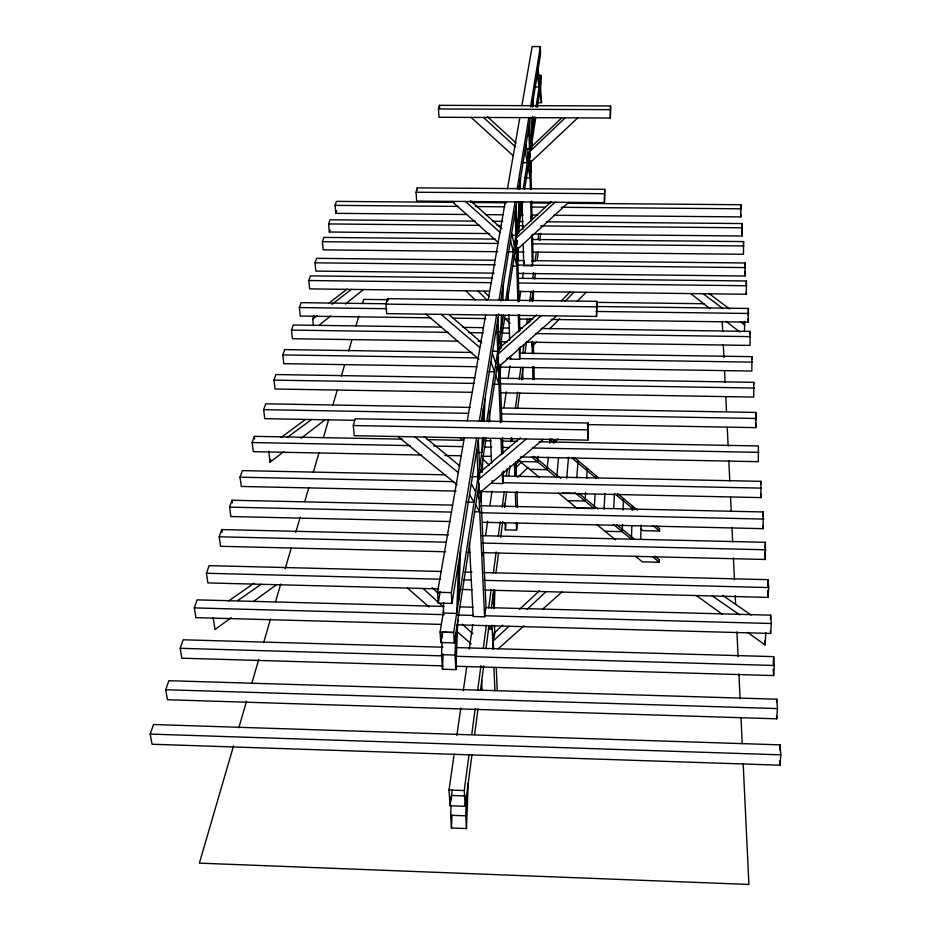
<?xml version="1.0" encoding="UTF-8"?>
<svg xmlns="http://www.w3.org/2000/svg" width="931" height="931" viewBox="0 0 931 931"><rect width="100%" height="100%" fill="white"/><g stroke="black" fill="none" stroke-linecap="round" stroke-linejoin="round"><path stroke-width="1.4" d="M610.317 118.016L610.596 105.983L439.467 105.319L438.489 108.95L438.943 117.259L610.317 118.016L610.596 105.983M635.582 556.342L642.285 561.847L659.311 562.266L659.334 559.764L654.854 556.075M640.726 528.796L642.96 530.658L659.59 531.042L659.613 528.657L656.274 525.875M640.737 539.561L641.087 525.049M631.427 539.27L631.823 526.259M632.312 510.351L632.44 506.022M518.951 201.527L518.346 219.716L515.611 219.693M519.37 188.935L519.51 184.734M532.078 117.225L531.485 135.938L528.983 135.914M532.392 107.146L532.485 104.26M530.949 172.642L531.322 161.11M531.741 148.145L531.927 142.373M532.299 130.712L532.753 116.375M533.079 106.332L533.312 99.152M532.532 301.714L532.788 293.568M533.172 300.515L533.486 290.495M500.191 349.195L500.296 346.344M501.39 314.818L500.797 331.739L498.132 331.704M501.879 300.701L502.17 292.241M517.776 259.819L518.195 247.274M518.66 233.332L518.893 226.361M519.323 213.478L519.719 201.864M520.15 188.795L520.487 178.636M481.164 471.808L481.269 469.049M482.386 438.245L481.862 452.594L477.917 452.513M483.014 421.021L483.48 408.104M500.18 376.345L500.575 365.138M501.157 348.345L501.506 338.535M502.007 324L502.309 315.562M502.845 300.119L503.392 284.665M493.511 603.335L493.977 589.823M494.268 608.315L494.908 590.045M481.187 502.042L481.606 490.672M482.293 472.203L482.758 459.425M483.364 443.04L483.573 437.326M484.143 421.615L484.981 398.759M622.49 524.479L622.222 531.671L605.057 531.275M623.037 510.072L623.479 498.539M442.074 642.029L441.55 654.656L442.481 669.226L455.876 669.622L455.015 655.052L455.911 632.568M458.715 561.649L456.667 613.401L443.261 613.04L443.68 602.985M455.876 669.622L457.819 620.209M458.576 601.228L460.589 550.012M451.07 805.373L450.651 815.277L451.477 828.02L466.466 828.567L468.235 783.087M442.248 637.816L442.481 632.196L453.222 632.498M442.481 669.226L443.121 653.841M451.477 828.02L451.989 815.23M466.466 828.567L465.721 815.824L466.524 795.993M451.314 799.706L451.488 795.458L465.163 795.947M613.75 508.314L614.402 493.954M740.634 210.115L740.878 204.727L567.782 203.284M553.549 215.259L740.808 216.911L740.878 204.727M741.995 229.014L742.17 236.02L534.313 234.007M742.123 226.291L742.251 223.556L546.311 221.776M742.17 236.02L742.251 223.556M743.427 244.341L743.555 241.571L531.543 239.465M743.555 241.571L743.485 254.291L532.602 252.068M744.975 265.8L745.114 262.996L531.566 260.668M517.38 273.4L745.033 276.018L745.114 262.996M744.323 324.151L744.451 321.521M746.208 285.235L746.418 280.987L518.253 278.311M744.521 331.657L744.591 321.428M518.579 291.461L746.348 294.266L746.418 280.987M748.047 315.656L748.408 308.452L595.91 306.485M551.129 319.461L748.338 322.138L748.408 308.452M749.944 333.903L750.072 331.401L541.237 328.48M750.072 331.401L750.002 345.413L526.294 342.143M604.068 509.245L604.906 493.511M751.783 359.191L751.911 356.654L519.731 353.152M751.911 356.654L751.841 371.05L500.366 367.082M753.633 384.899L753.773 382.327L499.598 378.195M753.773 382.327L753.703 397.083L499.854 392.789M755.53 420.265L755.96 412.433L500.669 407.941M587.333 424.571L755.891 427.643L755.96 412.433M539.037 441.771L758.393 445.961L758.334 461.683L520.336 456.97M760.802 484.039L760.964 481.339L503.822 476.02M480.768 491.591L760.906 497.596L760.964 481.339M762.943 516.053L763.176 511.957L480.163 505.719M482.456 522.268L763.129 528.668L763.176 511.957M595.107 494.361L594.246 508.605L575.183 492.895M596.061 478.697L596.236 475.846M765.049 547.835L765.387 542.308L481.921 535.674M482.06 552.63L765.34 559.484L765.387 542.308M767.656 586.681L768.098 579.664L483.515 572.53M747.593 632.382L765.061 644.927L765.829 632.871M485.074 590.091L768.052 597.411L768.669 587.566L768.098 579.664M770.403 619.429L770.67 615.17L486.075 607.571M457.121 624.841L770.635 633.464L771.275 623.502L770.67 615.17M773.207 663.826L773.684 656.634L455.934 647.569M455.992 666.247L773.649 675.58L774.324 665.479L773.684 656.634M587.892 440.142L588.311 423.023L355.107 418.775L353.291 425.537L354.211 435.708L587.892 440.142L588.311 423.023M596.503 316.447L596.864 301.33L387.436 298.665L385.969 304.111L386.691 313.642L596.503 316.447L596.864 301.33M604.428 202.632L604.743 189.296L417.251 187.864L416.087 192.228L416.634 201.084L604.428 202.632L604.743 189.296M585.646 492.522L585.064 501.041L567.77 500.669M586.623 478.336L587.298 468.398M776.594 701.753L776.768 699.204L168.86 680.701L165.706 689.72L167.464 699.74L776.745 718.825L777.455 708.584L776.768 699.204M779.713 750.025L780.085 744.858L153.534 724.516L150.194 734.082L152.067 744.241L780.062 765.201L780.806 754.843L780.085 744.858M576.801 477.684L578.093 460.729M566.723 478.383L568.515 457.261M556.691 477.638L558.507 458.005M548.336 457.133L547.067 469.701L529.634 469.352M549.755 443.168L550.174 438.978M538.176 456.306L537.571 461.881L520.103 461.532M505.079 522.605L505.347 529.855L516.565 530.123L517.392 523.257M536.465 342.061L532.404 346.134L532.869 342.468M493.616 648.814L493.267 640.912L494.28 632.987L502.682 625.12M515.541 476.567L515.751 464.429L519.789 460.403M505.347 529.855L506.057 524.374M454.177 754.075L449.01 790.012L450.034 805.769L465.163 806.304L472.005 754.494M474.635 734.489L478.034 708.747M480.489 690.174L483.689 665.863M485.959 648.709L488.973 625.841L492.231 629.147L488.298 629.042M491.312 608.083L493.756 589.532M495.92 573.112L498.562 553.084M500.645 537.362L502.717 521.628M504.602 507.325L506.673 491.591M508.757 475.857L510.072 465.849M517.624 408.593L519.696 392.859M521.395 379.988L523.094 367.117M524.979 352.814L526.294 342.806M528.936 322.789L529.506 318.495M531.845 300.771L533.102 291.194M534.708 279.044L535.465 273.318M537.164 260.436L538.293 251.847M539.805 240.396L540.748 233.239M465.163 806.304L464.243 790.547L469.049 754.61M471.749 734.489L475.206 708.619M477.708 689.941L480.978 665.502M483.294 648.255L486.366 625.26M488.67 608.013L491.172 589.323M493.29 573.508L496.176 551.955M498.294 536.14L500.215 521.767M502.146 507.395L504.253 491.591M506.371 475.776L507.337 468.584M510.921 441.829L511.491 437.535M515.448 408.011L517.566 392.172M519.3 379.22L520.836 367.698M522.768 353.303L523.92 344.668M526.62 324.512L527.388 318.751M529.704 301.481L531.054 291.403M532.788 278.45L533.556 272.69M535.092 261.169L536.244 252.534M537.978 239.581L538.758 233.821M512.027 441.073L512.387 438.303M469.375 542.785L473.146 616.508L484.597 616.822L485.994 606.593L480.687 491.079M492.243 480.454L492.359 483.352L502.717 483.573L503.694 470.9M510.188 356.259L510.293 359.133L519.614 359.273L520.359 346.704M523.164 244.003L523.769 265.719L532.323 265.812L533.091 260.145L532.451 234.17M450.034 805.769L452.303 789.732M456.865 735.385L460.787 708.072M463.266 690.825L466.78 666.387M469.259 649.14L472.773 624.701M482.689 555.702L483.108 552.828M485.586 535.569L487.658 521.197M489.927 505.382L491.987 491.009M503.974 407.627L506.243 391.823M508.105 378.882L509.967 365.941M519.265 301.248L520.708 291.194M522.57 278.253L523.397 272.504M531.042 219.32L531.659 215.003M510.293 359.133L510.677 356.433M523.769 265.719L524.386 261.471M543.355 439.304L479.116 493.255L479.546 490.451M443.715 610.34L440.095 632.056L440.77 642.541L454.305 642.925L478.988 483.701M480.78 472.203L486.122 437.721M488.577 421.918L498.597 357.248M499.935 348.636L505.068 315.586M507.511 299.782L516.74 240.303M517.764 233.681L522.663 202.062M524.665 189.133L530.239 153.208M530.914 148.902L535.814 117.294M537.373 107.228L541.12 83.034L540.969 75.388L538.246 75.376M454.305 642.925L453.688 632.44L484.05 438.617M486.75 421.394L503.403 315.144M505.649 300.794L521.174 201.724M523.199 188.807L534.441 117.015M536.012 106.972L540.969 75.388M479.116 493.255L478.476 479.605L479.57 472.622L520.476 437.756M556.552 315.912L498.539 366.965L498.05 354.129L498.935 348.485L536.524 314.969M568.701 202.33L516.496 250.171L516.135 238.196L516.845 233.681L551.338 201.678M530.414 189.04L529.623 151.741L530.216 147.971L561.498 118.121M464.313 437.803L437.547 592.279L438.233 603.09L451.977 603.451L478.569 438.582M481.339 421.371L498.679 313.852M500.762 300.946L516.717 202.027M518.8 189.121L530.356 117.434M532.206 105.971L540.539 54.359L540.376 46.562L532.136 46.55L521.907 105.517M451.977 603.451L451.337 592.64L476.544 438.036M479.302 421.149L496.584 315.109M499.109 299.677L515.052 201.887M517.159 188.923L528.785 117.655M530.554 106.809L540.376 46.562M440.77 642.541L442.481 632.196M438.233 603.09L440.2 591.627M467.246 420.928L485.61 314.969M488.286 299.538L505.219 201.806M507.465 188.853L519.812 117.62M233.541 745.917L199.374 863.142L748.908 884.45L743.194 763.99M238.825 727.786L246.552 701.264M251.847 683.133L258.76 659.404M263.636 642.658L270.549 618.94M275.436 602.194L280.72 584.051M285.189 568.701L291.298 547.777M295.767 532.427L300.236 517.077M304.716 501.728L308.778 487.774M313.258 472.424L318.949 452.885M323.418 437.535L328.713 419.392M332.774 405.439L337.255 390.089M341.316 376.136L344.575 364.975M348.636 351.022L351.895 339.85M355.956 325.897L358.807 316.133M362.462 303.576L363.684 299.386L388.402 299.701M283.827 451.605L270.083 462.218L270.874 459.809M313.398 325.629L312.735 319.17L313.922 315.609M489.24 233.565L329.353 232.017L330.074 229.934M466.454 214.491L335.812 213.327L336.743 210.65M442.935 665.874L181.836 658.194L180.195 648.302L183.163 639.783L442.877 647.196M441.166 624.41L195.871 617.66L194.323 607.896L197.128 599.867L443.971 606.453M438.629 588.892L207.892 582.922L206.426 573.263L209.103 565.641L441.41 571.471M445.74 551.757L220.566 546.311L219.192 536.791L221.706 529.576L448.486 534.894M450.464 521.546L230.876 516.53L229.561 507.127L231.97 500.25L452.582 505.114M456.097 491.068L241.28 486.459L240.035 477.184L242.328 470.62L445.716 474.822M421.662 455.015L253.325 451.675L252.15 442.539L254.314 436.336L402.495 439.164M354.839 420.312L264.741 418.671L263.648 409.675L265.696 403.81L470.213 407.406M472.296 392.323L275.017 388.995L273.982 380.127L275.925 374.553L474.903 377.788M477.114 366.721L283.78 363.672L282.791 354.932L284.653 349.602L471.842 352.43M458.017 341.153L292.415 338.733L291.473 330.109L293.253 325.012L441.178 327.084M430.774 317.832L300.259 316.063L299.363 307.556L301.062 302.668L386.761 303.774M489.555 291.112L309.662 288.889L308.813 280.522L310.43 275.879L492.092 278.008M494.175 273.132L315.83 271.084L315.004 262.81L316.575 258.329L495.257 260.273M497.689 251.707L323.173 249.869L322.394 241.699L323.895 237.405L495.245 239.104M329.353 232.017L328.596 223.94L330.051 219.797L475.194 221.124M335.812 213.327L335.102 205.367L336.498 201.375L454.316 202.353M561.451 300.864L570.354 291.554M564.931 301.493L573.868 292.148M549.651 328.864L559.787 318.705M577.034 301.435L586.158 292.299M515.262 468.246L521.337 462.195M529.623 151.741L565.222 117.818M517.694 477.37L528.04 467.502M553.91 442.819L558.041 438.873M529.902 162.995L577.732 117.876M519.475 609.398L539.433 590.731M493.267 640.912L509.106 626.144M527.051 609.398L546.055 591.674M516.135 238.196L554.992 202.225M498.108 648.907L524.037 625.795M542.401 609.421L561.835 592.081M498.05 354.129L541.225 315.714M478.476 479.605L526.271 438.978M319.426 324.966L330.703 315.888M345.366 304.088L363.416 289.553M329.039 303.064L347.147 289.099M312.735 319.17L317.285 315.667M332.053 304.286L351.371 289.401M301.016 438.338L325.07 419.776M281.092 437.489L305.298 419.578M287.248 437.465L311.559 419.52M231.237 617.684L214.98 629.519L213.176 617.684M253.29 601.612L276.507 584.691M228.561 600.995L254.175 583.12M237.742 600.588L261.134 584.296M535.011 86.979L539.154 86.99L537.268 74.608M537.478 102.619L541.528 102.643L540.539 86.804M438.489 108.95L610.34 109.649M526.888 149.018L529.425 149.041L528.866 126.674M522.128 162.646L527.283 162.681L525.026 150.543M525.107 177.949L530.146 177.984L528.098 167.033M416.087 192.228L604.428 193.695M470.318 202.481L506.685 202.783M531.415 202.981L550.326 203.144M335.102 205.367L458.366 206.414M475.776 206.554L504.777 206.798M530.879 207.019L545.391 207.148M561.335 207.287L741.181 208.8M485.33 214.654L502.752 214.805M520.161 214.956L523.071 214.991M531.776 215.061L537.583 215.119M492.604 221.275L502.763 221.369M518.73 221.52L523.082 221.555M328.596 223.94L479.651 225.36M497.084 225.511L501.448 225.558M517.415 225.709L523.234 225.756M540.655 225.919L742.554 227.804M511.724 235.38L515.89 235.427L515.169 211.605M322.394 241.699L498.248 243.48M531.682 243.829L743.869 245.97M507.674 251.766L513.318 251.824L510.537 240.361M516.6 251.905L523.874 251.975M517.042 260.505L524.304 260.587M315.004 262.81L495.327 264.811M517.136 265.056L745.44 267.593M512.69 266.161L516.81 266.208L514.319 255.92M308.813 280.522L491.533 282.698M517.636 283.012L746.755 285.747M596.34 302.354L703.941 303.727M385.969 304.111L596.468 306.834M299.363 307.556L386.621 308.696M596.061 311.454L748.768 313.468M452.524 318.123L485.877 318.577M504.718 318.833L509.071 318.891M519.219 319.03L532.276 319.205M462.928 327.386L483.236 327.665M502.088 327.933L509.338 328.038M519.486 328.178L522.384 328.212M291.473 330.109L448.335 332.344M468.677 332.623L483.201 332.833M500.622 333.077L509.338 333.205M535.488 333.577L750.456 336.626M478.359 341.444L481.257 341.491M501.6 341.782L507.407 341.875M492.301 351.22L497.736 351.301L496.77 325.71M282.791 354.932L477.568 357.923M506.65 358.365L511.003 358.435M519.731 358.575L752.306 362.136M488.996 371.713L494.524 371.795L490.951 361.787M273.982 380.127L474.182 383.432M500.296 383.863L754.191 388.052M493.616 384.212L498.981 384.305L495.792 375.368M263.648 409.675L468.596 413.341M502.03 413.934L756.391 418.485M353.291 425.537L587.822 429.878M427.189 439.641L463.498 440.328M485.295 440.747L491.103 440.863M502.728 441.085L517.252 441.364M252.15 442.539L410.408 445.612M433.637 446.054L462.672 446.624M484.446 447.043L491.708 447.183M501.867 447.38L509.129 447.52M532.357 447.974L758.858 452.361M444.878 455.468L460.845 455.783M482.607 456.225L491.312 456.388M471.365 476.649L478.069 476.788L476.8 449.522M240.035 477.184L453.537 481.664M502.926 482.7L761.453 488.123M562.615 492.965L575.602 493.244M467.234 502.1L474.077 502.251L469.55 494.501M576.976 508.221L592.803 508.57M474.403 511.747L479.709 511.864L475.694 504.998M229.561 507.127L451.64 512.097M480.664 512.748L763.699 519.079M219.192 536.791L446.03 542.179M482.374 543.041L765.922 549.779M467.525 552.281L470.434 552.351M464.639 572.053L471.901 572.239M206.426 573.263L440.328 579.222M463.58 579.815L470.842 579.99M483.922 580.327L768.669 587.566M461.857 589.486L472.017 589.754M437.547 592.279L451.337 592.64M459.937 606.872L473.006 607.221M194.323 607.896L444.285 614.658M457.365 615.007L473.355 615.438M484.981 615.752L771.275 623.502M440.095 632.056L453.688 632.44M441.55 654.656L455.015 655.052M180.195 648.302L441.666 655.855M456.19 656.285L774.324 665.479M165.706 689.72L777.455 708.584M150.194 734.082L780.806 754.843M449.01 790.012L464.243 790.547M450.651 815.277L465.721 815.824M712.32 595.968L739.668 614.832M722.712 595.421L751.084 615.03M696.318 595.561L721.956 613.971M708.735 293.3L729.508 308.929M703.114 293.731L722.817 308.533M740.203 321.602L744.847 325.082M690.697 293.579L710.097 308.778M726.075 321.3L739.761 332.03M397.991 436.546L457.098 484.807M518.381 460.112L539.584 477.522M558.565 493.104L577.546 508.687M596.515 524.269L615.496 539.852M533.952 456.295L560.823 478.464M578.733 493.255L597.76 508.954M616.788 524.665L634.698 539.445M531.438 456.818L556.121 477.172M613.32 524.339L631.265 539.142M652.584 556.715L659.311 562.266M424.14 436.488L459.798 465.931M414.865 436.86L458.587 472.89M551.862 438.862L556.307 442.562M574.078 457.377L598.517 477.743M617.404 493.477L637.398 510.141M549.406 439.281L553.852 442.993M571.669 457.819L596.154 478.208M615.065 493.965L633.988 509.723M652.91 525.48L659.59 531.042M426.026 314.166L478.941 359.273M441.201 314.375L479.558 347.368M448.917 314.515L481.618 342.689M407.522 588.089L429.086 607M457.109 631.59L471.121 643.88M451.872 201.375L498.213 242.432M470.702 200.921L501.821 228.782M465.465 201.48L499.959 232.319M471.121 117.399L513.633 156.152M432.042 587.577L438.478 593.454M423.116 588.485L443.214 606.803M462.265 624.154L472.843 633.802M483.526 117.457L515.437 146.795M487.483 116.724L516.088 143.037M459.681 437.477L462.858 440.456M483.026 459.286L489.392 465.232M465.849 290.809L475.078 299.84M478.022 290.961L487.006 300.096M504.974 318.355L509.967 323.429M483.98 291.426L489.054 296.605M471.284 483.736L475.706 491.894M477.277 494.792L479.069 498.108M492.336 353.175L495.827 363.474M497.061 367.14L498.492 371.341M530.007 318.332L530.635 320.881M511.643 233.518L514.366 245.167M515.332 249.333L516.449 254.116M525.934 144.864L528.156 157.153M528.948 161.552L529.855 166.602M539.817 91.424L541.528 102.643M538.013 69.965L539.875 82.359M221.706 529.576L222.102 532.288M231.97 500.25L232.343 502.926M254.314 436.336L254.652 438.943M268.722 451.139L270.083 462.218M387.436 298.665L387.633 301.376M740.611 214.177L740.808 216.911M744.707 271.398L745.033 276.018M746.173 291.88L746.348 294.266M748.07 318.355L748.338 322.138M755.553 422.79L755.891 427.643M760.615 493.5L760.906 497.596M762.92 525.817L763.129 528.668M764.793 551.99L765.34 559.484M767.575 590.801L768.052 597.411M770.437 630.683L770.635 633.464M773.196 669.249L773.649 675.58M776.547 716.125L776.745 718.825M779.759 760.906L780.062 765.201M764.793 640.9L765.061 644.927M417.251 187.864L417.414 190.389M439.467 105.319L439.618 108.089M481.63 680.189L482.118 690.185M722.212 321.358L722.7 331.517M723.317 344.586L723.934 357.644M724.551 370.701L725.109 382.315M725.796 396.827L726.483 411.339M727.239 427.306L728.135 446.17M728.822 460.682L729.776 481.001M730.532 496.968L731.231 511.48M731.987 527.446L732.674 541.958M733.43 557.913L734.454 579.687M735.211 595.654L735.63 604.359M736.933 631.928L738.108 656.599M738.935 674.021L740.098 698.692M740.995 717.557L742.228 743.683M478.336 439.967L479.581 467.118M479.57 472.622L479.756 476.707M478.534 486.669L484.597 616.822M492.057 625.132L493.116 649.151M493.93 667.725L494.931 690.581M493.116 594.374L493.733 608.665M494.454 625.481L494.827 634.186M496.258 667.527L497.259 690.721M494.28 632.987L494.442 636.92M489.357 411.036L489.787 421.161M490.497 438.513L491.521 463.103M498.015 318.006L498.958 343.492M499.726 364.265L501.867 421.906M502.461 437.756L503.043 453.606M498.935 348.485L499.039 351.336M504.369 503.764L504.486 506.662M498.085 360.588L500.424 422.802M501.029 438.722L501.623 454.631M502.275 471.994L502.717 483.573M516.018 461.404L516.251 468.619M516.996 491.719L517.52 507.593M515.751 464.429L516.111 475.508M514.366 463.394L514.796 476.451M515.32 492.406L515.797 506.906M516.333 522.861L516.565 530.123M508.035 291.484L508.326 300.119M508.803 314.515L509.664 340.42M522.628 369.339L522.919 379.452M516.17 205.437L516.868 229.154M517.427 247.774L519.021 301.679M519.405 314.759L519.882 330.726M516.845 233.681L516.961 237.661M517.042 240.314L517.159 244.283M516.146 244.085L517.88 301.679M518.276 314.643L518.788 331.913M519.265 347.752L519.614 359.273M522.012 202.004L522.768 229.515M532.311 342.236L532.404 346.134M532.02 342.026L532.323 353.594M532.648 366.605L532.986 379.615M529.704 121.542L530.239 143.816M530.67 161.307L531.357 189.435M531.648 200.98L532.101 219.739M530.74 202.074L531.205 220.915M531.566 235.392L532.323 265.812M532.206 297.99L532.276 300.597M533.358 343.597L533.603 353.675M533.928 366.616L534.254 379.569"/></g></svg>
